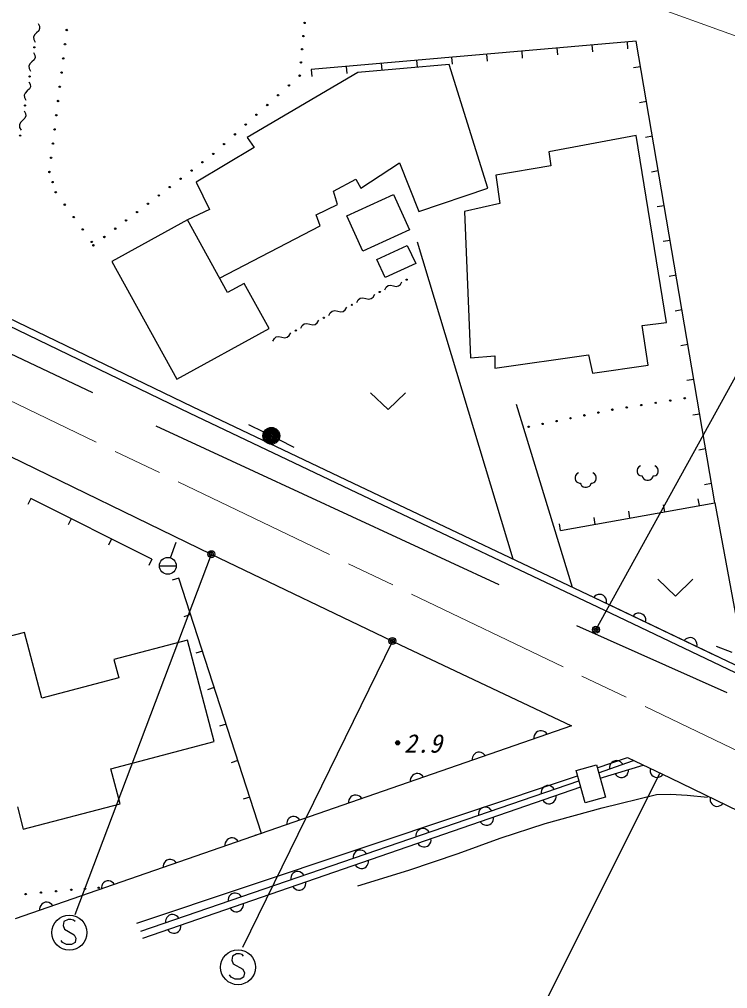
# Model space of a CAD drawing. Units: millimetres, scale not verified. Extents: x 40000 to 680000, y 20000 to 380000.
# Drawn here: x 176642 to 227226, y 238874 to 308106 of the extents above; entities that cross this region are included whole.
import ezdxf
from ezdxf.enums import TextEntityAlignment as Align

# ---------------------------------------------------------------- set-up
doc = ezdxf.new("R2010")
doc.units = ezdxf.units.MM
doc.header["$LTSCALE"] = 1000
doc.linetypes.add('CHAIN', pattern=[18.5, 12, -1.5, 3.5, -1.5])
for name, color, linetype, lineweight in [('M-BGD', 7, 'Continuous', 25), ('M-BGD-EXST', 7, 'Continuous', 25), ('M-BMK', 2, 'CHAIN', 13), ('M-STR-HTXT', 7, 'Continuous', 13), ('M-STR-STRC', 7, 'Continuous', 25)]:
    doc.layers.add(name, color=color, linetype=linetype, lineweight=lineweight)
doc.styles.add('ＭＳ ゴシック', font='')
doc.styles.get('ＭＳ ゴシック').set_extended_font_data('MS Gothic')

msp = doc.modelspace()

# ---------------------------------------------------------------- linework, layer by layer
at = {"layer": 'M-BGD'}
for p, q in [((177976, 307804), (178073, 307619)), ((178088, 307446), (178020, 307287)), ((178073, 307619), (178088, 307446)), ((177719, 306995), (177651, 306835)), ((177651, 306835), (177666, 306663)), ((177870, 307141), (177719, 306995)), ((178020, 307287), (177870, 307141)), ((177666, 306663), (177764, 306477)), ((220692, 306560), (197475, 304529)), ((215027, 306064), (215071, 305566)), ((217534, 306284), (217578, 305786)), ((220042, 306503), (220086, 306005)), ((226312, 273572), (220692, 306560)), ((177644, 305731), (177742, 305545)), ((177757, 305372), (177689, 305213)), ((177742, 305545), (177757, 305372)), ((207505, 305406), (207548, 304908)), ((210012, 305626), (210056, 305128)), ((212520, 305845), (212563, 305347)), ((177387, 304921), (177319, 304762)), ((177319, 304762), (177334, 304589)), ((177538, 305067), (177387, 304921)), ((177689, 305213), (177538, 305067)), ((199982, 304748), (200026, 304250)), ((207342, 304893), (200812, 304313)), ((202490, 304967), (202533, 304469)), ((204997, 305187), (205041, 304689)), ((210099, 296041), (207342, 304893)), ((221005, 304722), (220512, 304638)), ((177334, 304589), (177432, 304403)), ((200812, 304313), (192904, 299669)), ((197475, 304529), (197518, 304031)), ((177313, 303657), (177411, 303471)), ((177426, 303299), (177358, 303139)), ((177411, 303471), (177426, 303299)), ((177056, 302847), (176988, 302688)), ((176988, 302688), (177003, 302516)), ((177207, 302993), (177056, 302847)), ((177358, 303139), (177207, 302993)), ((177003, 302516), (177101, 302330)), ((221428, 302241), (220935, 302157)), ((176982, 301583), (177084, 301389)), ((177100, 301208), (177029, 301041)), ((177084, 301389), (177100, 301208)), ((176713, 300735), (176642, 300568)), ((176642, 300568), (176657, 300387)), ((176871, 300888), (176713, 300735)), ((177029, 301041), (176871, 300888)), ((176657, 300387), (176760, 300193)), ((220689, 299814), (214449, 298653)), ((222865, 286464), (220689, 299814)), ((192904, 299669), (193412, 298944)), ((221851, 299759), (221358, 299675)), ((193412, 298944), (189276, 296477)), ((214449, 298653), (214594, 297638)), ((201030, 296041), (203787, 297855)), ((203787, 297855), (205165, 294373)), ((214594, 297638), (210676, 296985)), ((222273, 297278), (221780, 297194)), ((189276, 296477), (190219, 294518)), ((199071, 295824), (200667, 296694)), ((200667, 296694), (201030, 296041)), ((210676, 296985), (210967, 294953)), ((199361, 294881), (199071, 295824)), ((205165, 294373), (210099, 296041)), ((200018, 294078), (203355, 295602)), ((203355, 295602), (204512, 293067)), ((210967, 294953), (208427, 294373)), ((190219, 294518), (188645, 293792)), ((197837, 294155), (199361, 294881)), ((208427, 294373), (208863, 283925)), ((222696, 294797), (222203, 294713)), ((188645, 293792), (183251, 290822)), ((191509, 288591), (188645, 293792)), ((198128, 293357), (197837, 294155)), ((201175, 291543), (200018, 294078)), ((190944, 289616), (198128, 293357)), ((204512, 293067), (201175, 291543)), ((205043, 292212), (211875, 269565)), ((223119, 292316), (222626, 292232)), ((202170, 290944), (204347, 291959)), ((204347, 291959), (204948, 290673)), ((183251, 290822), (187890, 282396)), ((202771, 289657), (202170, 290944)), ((204948, 290673), (202771, 289657)), ((223542, 289834), (223049, 289750)), ((192701, 289247), (191509, 288591)), ((194477, 286022), (192701, 289247)), ((202741, 288799), (202841, 288983)), ((202841, 288983), (202976, 289092)), ((202976, 289092), (203146, 289124)), ((203146, 289124), (203352, 289079)), ((203352, 289079), (203557, 289035)), ((203557, 289035), (203727, 289067)), ((203727, 289067), (203862, 289176)), ((203862, 289176), (203962, 289360)), ((172896, 288227), (189033, 280423)), ((200742, 287880), (200847, 288073)), ((200847, 288073), (200989, 288187)), ((200989, 288187), (201167, 288220)), ((201167, 288220), (201382, 288174)), ((201382, 288174), (201597, 288127)), ((201597, 288127), (201775, 288161)), ((201775, 288161), (201917, 288274)), ((201917, 288274), (202021, 288468)), ((172677, 287778), (188816, 279972)), ((199776, 287242), (199918, 287355)), ((199918, 287355), (200023, 287549)), ((223964, 287353), (223471, 287269)), ((197919, 286436), (198024, 286629)), ((198743, 286960), (198848, 287154)), ((198848, 287154), (198990, 287267)), ((198990, 287267), (199168, 287301)), ((199168, 287301), (199383, 287255)), ((199383, 287255), (199598, 287208)), ((199598, 287208), (199776, 287242)), ((187890, 282396), (194477, 286022)), ((196745, 286041), (196849, 286235)), ((196849, 286235), (196991, 286348)), ((196991, 286348), (197169, 286382)), ((197169, 286382), (197384, 286335)), ((197384, 286335), (197599, 286289)), ((197599, 286289), (197778, 286323)), ((197778, 286323), (197919, 286436)), ((221124, 286247), (222865, 286464)), ((221559, 283417), (221124, 286247)), ((194746, 285122), (194851, 285316)), ((194851, 285316), (194992, 285429)), ((194992, 285429), (195170, 285463)), ((195170, 285463), (195385, 285416)), ((195385, 285416), (195601, 285370)), ((195601, 285370), (195779, 285403)), ((195779, 285403), (195920, 285517)), ((195920, 285517), (196025, 285710)), ((173984, 285184), (181874, 281466)), ((224387, 284872), (223894, 284788)), ((208863, 283925), (210604, 284070)), ((210604, 283200), (217279, 284143)), ((210604, 284070), (210604, 283200)), ((217279, 284143), (217569, 282837)), ((161793, 283773), (190342, 269912)), ((217569, 282837), (221559, 283417)), ((224810, 282390), (224317, 282306)), ((201727, 281438), (202977, 280238)), ((202977, 280238), (204227, 281438)), ((189033, 280423), (200930, 274765)), ((216144, 267536), (212137, 280591)), ((188816, 279972), (200715, 274313)), ((225233, 279909), (224740, 279825)), ((186395, 279072), (210881, 267735)), ((194100, 278622), (193019, 279144)), ((195177, 278093), (196250, 277556)), ((225655, 277428), (225163, 277344)), ((216462, 275645), (216372, 275525)), ((216582, 275705), (216462, 275645)), ((217722, 275645), (217602, 275705)), ((217812, 275525), (217722, 275645)), ((220798, 276033), (220768, 275913)), ((220768, 275913), (220768, 275793)), ((220768, 275793), (220798, 275673)), ((220888, 276153), (220798, 276033)), ((220798, 275673), (220858, 275583)), ((220858, 275583), (220948, 275523)), ((221008, 276213), (220888, 276153)), ((222148, 276153), (222028, 276213)), ((222088, 275523), (222178, 275583)), ((222238, 276033), (222148, 276153)), ((222178, 275583), (222238, 275673)), ((222268, 275913), (222238, 276033)), ((222238, 275673), (222268, 275793)), ((222268, 275793), (222268, 275913)), ((216372, 275525), (216342, 275405)), ((216342, 275405), (216342, 275285)), ((216342, 275285), (216372, 275165)), ((216372, 275165), (216432, 275075)), ((216432, 275075), (216522, 275015)), ((216522, 275015), (216642, 274985)), ((216642, 274985), (216702, 274985)), ((216702, 274985), (216732, 274895)), ((216732, 274895), (216792, 274805)), ((217422, 274835), (217452, 274895)), ((217452, 274895), (217482, 274985)), ((217482, 274985), (217542, 274985)), ((217542, 274985), (217662, 275015)), ((217662, 275015), (217752, 275075)), ((217752, 275075), (217812, 275165)), ((217842, 275405), (217812, 275525)), ((217812, 275165), (217842, 275285)), ((217842, 275285), (217842, 275405)), ((220948, 275523), (221068, 275493)), ((221068, 275493), (221128, 275493)), ((221128, 275493), (221158, 275403)), ((221158, 275403), (221218, 275313)), ((221218, 275313), (221338, 275223)), ((221338, 275223), (221458, 275193)), ((221458, 275193), (221578, 275193)), ((221578, 275193), (221668, 275223)), ((221668, 275223), (221788, 275283)), ((221788, 275283), (221848, 275343)), ((221848, 275343), (221878, 275403)), ((221878, 275403), (221908, 275493)), ((221908, 275493), (221968, 275493)), ((221968, 275493), (222088, 275523)), ((226078, 274947), (225585, 274863)), ((200715, 274313), (218877, 265684)), ((200930, 274765), (219092, 266135)), ((216792, 274805), (216912, 274715)), ((216912, 274715), (217032, 274685)), ((217032, 274685), (217152, 274685)), ((217152, 274685), (217242, 274715)), ((217242, 274715), (217362, 274775)), ((217362, 274775), (217422, 274835)), ((177461, 273893), (177236, 273447)), ((186109, 269540), (177461, 273893)), ((215298, 271590), (226312, 273572)), ((225207, 273373), (225119, 273865)), ((226312, 273572), (228112, 263821)), ((220253, 272482), (220164, 272974)), ((222730, 272927), (222642, 273420)), ((180343, 272442), (180119, 271996)), ((217776, 272036), (217687, 272528)), ((215298, 271590), (215210, 272082)), ((183226, 270991), (183001, 270544)), ((187444, 269640), (187850, 270769)), ((186109, 269540), (185884, 269093)), ((190342, 269912), (203829, 263439)), ((186640, 269076), (187840, 269076)), ((188027, 268194), (187551, 268040)), ((193935, 249953), (188027, 268194)), ((222243, 268118), (223493, 266918)), ((223493, 266918), (224743, 268118)), ((217135, 267066), (226405, 262645)), ((217749, 266906), (217662, 266815)), ((217847, 266971), (217749, 266906)), ((217980, 267018), (217847, 266971)), ((218096, 267030), (217980, 267018)), ((218221, 267014), (218096, 267030)), ((218366, 266946), (218221, 267014)), ((218457, 266858), (218366, 266946)), ((218522, 266761), (218457, 266858)), ((218569, 266628), (218522, 266761)), ((218580, 266512), (218569, 266628)), ((218565, 266386), (218580, 266512)), ((219092, 266135), (229279, 261274)), ((188871, 265588), (188395, 265434)), ((218877, 265684), (229078, 260816)), ((220557, 265569), (220469, 265478)), ((220654, 265634), (220557, 265569)), ((220788, 265681), (220654, 265634)), ((220904, 265692), (220788, 265681)), ((221029, 265676), (220904, 265692)), ((221174, 265608), (221029, 265676)), ((221265, 265520), (221174, 265608)), ((221329, 265423), (221265, 265520)), ((221376, 265289), (221329, 265423)), ((221372, 265048), (221387, 265173)), ((221387, 265173), (221376, 265289)), ((216437, 264808), (227175, 260020)), ((177001, 264317), (171004, 262739)), ((178235, 259624), (177001, 264317)), ((224214, 263824), (224126, 263733)), ((224311, 263889), (224214, 263824)), ((224444, 263936), (224311, 263889)), ((224560, 263947), (224444, 263936)), ((224686, 263931), (224560, 263947)), ((224830, 263863), (224686, 263931)), ((224921, 263775), (224830, 263863)), ((188653, 263771), (183396, 262387)), ((190560, 256525), (188653, 263771)), ((203829, 263439), (216072, 257635)), ((224986, 263678), (224921, 263775)), ((225033, 263544), (224986, 263678)), ((225028, 263303), (225044, 263428)), ((225044, 263428), (225033, 263544)), ((227544, 262880), (226424, 263311)), ((189715, 262982), (189239, 262828)), ((183396, 262387), (183742, 261073)), ((183742, 261073), (178235, 259624)), ((190559, 260376), (190083, 260222)), ((216072, 257635), (176350, 243850)), ((191403, 257770), (190927, 257616)), ((213416, 256946), (213392, 256832)), ((213477, 257073), (213416, 256946)), ((213552, 257163), (213477, 257073)), ((213652, 257240), (213552, 257163)), ((213803, 257292), (213652, 257240)), ((213930, 257294), (213803, 257292)), ((214044, 257270), (213930, 257294)), ((214171, 257208), (214044, 257270)), ((214261, 257133), (214171, 257208)), ((214338, 257033), (214261, 257133)), ((183171, 254580), (190560, 256525)), ((213392, 256832), (213393, 256705)), ((209064, 255542), (209002, 255414)), ((209138, 255631), (209064, 255542)), ((209239, 255708), (209138, 255631)), ((209390, 255761), (209239, 255708)), ((209516, 255762), (209390, 255761)), ((209630, 255738), (209516, 255762)), ((209758, 255677), (209630, 255738)), ((209847, 255602), (209758, 255677)), ((209924, 255502), (209847, 255602)), ((192247, 255165), (191772, 255010)), ((209002, 255414), (208978, 255300)), ((208978, 255300), (208980, 255174)), ((216405, 254445), (217857, 254851)), ((217857, 254851), (218503, 252541)), ((217916, 254640), (220069, 255379)), ((218013, 254291), (220506, 255171)), ((218123, 253898), (221200, 254840)), ((218809, 254805), (218786, 254691)), ((218870, 254933), (218809, 254805)), ((218945, 255023), (218870, 254933)), ((219044, 255100), (218945, 255023)), ((219195, 255154), (219044, 255100)), ((219322, 255156), (219195, 255154)), ((219436, 255133), (219322, 255156)), ((219564, 255072), (219436, 255133)), ((219654, 254997), (219564, 255072)), ((219731, 254897), (219654, 254997)), ((220069, 255379), (223116, 253928)), ((220069, 255379), (223116, 253928)), ((183828, 252084), (183171, 254580)), ((204725, 254099), (204650, 254010)), ((204825, 254176), (204725, 254099)), ((204976, 254229), (204825, 254176)), ((205103, 254230), (204976, 254229)), ((205217, 254207), (205103, 254230)), ((205344, 254145), (205217, 254207)), ((205433, 254070), (205344, 254145)), ((217052, 252135), (216405, 254445)), ((218786, 254691), (218788, 254565)), ((219184, 254223), (219257, 254120)), ((219257, 254120), (219344, 254042)), ((219964, 254065), (220042, 254151)), ((220042, 254151), (220109, 254276)), ((220109, 254276), (220137, 254389)), ((220137, 254389), (220140, 254516)), ((221707, 254599), (221691, 254474)), ((221691, 254474), (221702, 254357)), ((221702, 254357), (221750, 254224)), ((221750, 254224), (221814, 254127)), ((221814, 254127), (221905, 254039)), ((222522, 254078), (222610, 254169)), ((185026, 243553), (216510, 254072)), ((185316, 242972), (216609, 253717)), ((204588, 253883), (204564, 253768)), ((204564, 253768), (204566, 253642)), ((204650, 254010), (204588, 253883)), ((205511, 253970), (205433, 254070)), ((219344, 254042), (219468, 253976)), ((219468, 253976), (219582, 253948)), ((219582, 253948), (219708, 253944)), ((219708, 253944), (219861, 253991)), ((219861, 253991), (219964, 254065)), ((221905, 254039), (222050, 253971)), ((222050, 253971), (222175, 253955)), ((222175, 253955), (222291, 253966)), ((222291, 253966), (222425, 254014)), ((222425, 254014), (222522, 254078)), ((223116, 253928), (229766, 250706)), ((223116, 253928), (229766, 250706)), ((185468, 242478), (216733, 253275)), ((200689, 252699), (200562, 252697)), ((200803, 252675), (200689, 252699)), ((213924, 253027), (213900, 252913)), ((213900, 252913), (213901, 252787)), ((213987, 253154), (213924, 253027)), ((214062, 253244), (213987, 253154)), ((214162, 253320), (214062, 253244)), ((214314, 253372), (214162, 253320)), ((214440, 253374), (214314, 253372)), ((214554, 253349), (214440, 253374)), ((214681, 253287), (214554, 253349)), ((214770, 253212), (214681, 253287)), ((214847, 253112), (214770, 253212)), ((176921, 250266), (183828, 252084)), ((193091, 252559), (192616, 252405)), ((200175, 252351), (200151, 252237)), ((200151, 252237), (200152, 252110)), ((200236, 252478), (200175, 252351)), ((200311, 252568), (200236, 252478)), ((200411, 252645), (200311, 252568)), ((200562, 252697), (200411, 252645)), ((200930, 252613), (200803, 252675)), ((201020, 252538), (200930, 252613)), ((201097, 252438), (201020, 252538)), ((214027, 252341), (214104, 252240)), ((214104, 252240), (214194, 252165)), ((214194, 252165), (214321, 252104)), ((214321, 252104), (214435, 252080)), ((214435, 252080), (214561, 252081)), ((214561, 252081), (214713, 252133)), ((214713, 252133), (214813, 252210)), ((214813, 252210), (214888, 252299)), ((214888, 252299), (214950, 252427)), ((214950, 252427), (214974, 252541)), ((214974, 252541), (214972, 252667)), ((218503, 252541), (217052, 252135)), ((225991, 252535), (225975, 252410)), ((225975, 252410), (225985, 252293)), ((225985, 252293), (226032, 252160)), ((226032, 252160), (226096, 252062)), ((226096, 252062), (226186, 251974)), ((226705, 251945), (226803, 252008)), ((226803, 252008), (226891, 252099)), ((176505, 251848), (176921, 250266)), ((209454, 251492), (209430, 251378)), ((209430, 251378), (209431, 251252)), ((209516, 251620), (209454, 251492)), ((209591, 251709), (209516, 251620)), ((209692, 251786), (209591, 251709)), ((209843, 251837), (209692, 251786)), ((209970, 251839), (209843, 251837)), ((210084, 251814), (209970, 251839)), ((210211, 251752), (210084, 251814)), ((210300, 251677), (210211, 251752)), ((210377, 251577), (210300, 251677)), ((226186, 251974), (226330, 251904)), ((226330, 251904), (226456, 251888)), ((226456, 251888), (226572, 251898)), ((226572, 251898), (226705, 251945)), ((195761, 250819), (195737, 250705)), ((195737, 250705), (195739, 250579)), ((195823, 250947), (195761, 250819)), ((195897, 251036), (195823, 250947)), ((195998, 251113), (195897, 251036)), ((196149, 251166), (195998, 251113)), ((196275, 251167), (196149, 251166)), ((196389, 251143), (196275, 251167)), ((196517, 251082), (196389, 251143)), ((196606, 251007), (196517, 251082)), ((196683, 250906), (196606, 251007)), ((209561, 250798), (209638, 250698)), ((209638, 250698), (209727, 250623)), ((209727, 250623), (209854, 250561)), ((210246, 250591), (210347, 250668)), ((210347, 250668), (210422, 250757)), ((210422, 250757), (210483, 250884)), ((210483, 250884), (210507, 250998)), ((210507, 250998), (210506, 251125)), ((193935, 249953), (193460, 249799)), ((204984, 249958), (204959, 249843)), ((205046, 250085), (204984, 249958)), ((205121, 250174), (205046, 250085)), ((205221, 250251), (205121, 250174)), ((205373, 250303), (205221, 250251)), ((205499, 250304), (205373, 250303)), ((205613, 250279), (205499, 250304)), ((205740, 250217), (205613, 250279)), ((205829, 250142), (205740, 250217)), ((205906, 250042), (205829, 250142)), ((209854, 250561), (209968, 250537)), ((209968, 250537), (210095, 250538)), ((210095, 250538), (210246, 250591)), ((191347, 249288), (191323, 249173)), ((191409, 249415), (191347, 249288)), ((191484, 249504), (191409, 249415)), ((191584, 249581), (191484, 249504)), ((191735, 249634), (191584, 249581)), ((191862, 249635), (191735, 249634)), ((191976, 249612), (191862, 249635)), ((192103, 249550), (191976, 249612)), ((192193, 249475), (192103, 249550)), ((192270, 249375), (192193, 249475)), ((204959, 249843), (204960, 249717)), ((205094, 249256), (205171, 249155)), ((205955, 249214), (206017, 249342)), ((206017, 249342), (206041, 249456)), ((206041, 249456), (206040, 249582)), ((191323, 249173), (191325, 249047)), ((200575, 248550), (200513, 248423)), ((200650, 248639), (200575, 248550)), ((200751, 248716), (200650, 248639)), ((200902, 248768), (200751, 248716)), ((201029, 248769), (200902, 248768)), ((201143, 248745), (201029, 248769)), ((201270, 248682), (201143, 248745)), ((201359, 248607), (201270, 248682)), ((201436, 248507), (201359, 248607)), ((205171, 249155), (205261, 249080)), ((205261, 249080), (205388, 249019)), ((205388, 249019), (205502, 248995)), ((205502, 248995), (205629, 248996)), ((205629, 248996), (205780, 249048)), ((205780, 249048), (205880, 249125)), ((205880, 249125), (205955, 249214)), ((186995, 247883), (186934, 247756)), ((187070, 247973), (186995, 247883)), ((187170, 248050), (187070, 247973)), ((187322, 248102), (187170, 248050)), ((187448, 248104), (187322, 248102)), ((187562, 248080), (187448, 248104)), ((187689, 248018), (187562, 248080)), ((187779, 247943), (187689, 248018)), ((187856, 247843), (187779, 247943)), ((200513, 248423), (200489, 248309)), ((200489, 248309), (200490, 248182)), ((201551, 247799), (201575, 247913)), ((201575, 247913), (201573, 248040)), ((186934, 247756), (186910, 247642)), ((186910, 247642), (186911, 247515)), ((196280, 247181), (196180, 247104)), ((196432, 247233), (196280, 247181)), ((196558, 247234), (196432, 247233)), ((196672, 247210), (196558, 247234)), ((196799, 247148), (196672, 247210)), ((200628, 247713), (200705, 247613)), ((200705, 247613), (200794, 247538)), ((200794, 247538), (200922, 247476)), ((200922, 247476), (201036, 247452)), ((201036, 247452), (201162, 247453)), ((201162, 247453), (201313, 247506)), ((201313, 247506), (201414, 247583)), ((201414, 247583), (201489, 247672)), ((201489, 247672), (201551, 247799)), ((182757, 246518), (182657, 246441)), ((182908, 246571), (182757, 246518)), ((183034, 246572), (182908, 246571)), ((183149, 246548), (183034, 246572)), ((183276, 246487), (183149, 246548)), ((183365, 246412), (183276, 246487)), ((196043, 246888), (196018, 246774)), ((196018, 246774), (196019, 246647)), ((196105, 247015), (196043, 246888)), ((196180, 247104), (196105, 247015)), ((196888, 247072), (196799, 247148)), ((196965, 246972), (196888, 247072)), ((197108, 246371), (197107, 246497)), ((182520, 246224), (182496, 246110)), ((182496, 246110), (182498, 245984)), ((182582, 246351), (182520, 246224)), ((182657, 246441), (182582, 246351)), ((183442, 246311), (183365, 246412)), ((196162, 246171), (196239, 246070)), ((196239, 246070), (196328, 245995)), ((196328, 245995), (196455, 245934)), ((196455, 245934), (196569, 245910)), ((196569, 245910), (196696, 245911)), ((196696, 245911), (196847, 245963)), ((196847, 245963), (196947, 246040)), ((196947, 246040), (197022, 246129)), ((197022, 246129), (197084, 246257)), ((197084, 246257), (197108, 246371)), ((191572, 245353), (191548, 245239)), ((191548, 245239), (191549, 245112)), ((191634, 245480), (191572, 245353)), ((191709, 245569), (191634, 245480)), ((191810, 245646), (191709, 245569)), ((191961, 245698), (191810, 245646)), ((192088, 245699), (191961, 245698)), ((192202, 245675), (192088, 245699)), ((192329, 245613), (192202, 245675)), ((192418, 245538), (192329, 245613)), ((192495, 245437), (192418, 245538)), ((178106, 244693), (178082, 244578)), ((178082, 244578), (178084, 244452)), ((178168, 244820), (178106, 244693)), ((178243, 244909), (178168, 244820)), ((178343, 244986), (178243, 244909)), ((178494, 245039), (178343, 244986)), ((178621, 245040), (178494, 245039)), ((178735, 245017), (178621, 245040)), ((178862, 244955), (178735, 245017)), ((178952, 244880), (178862, 244955)), ((179029, 244780), (178952, 244880)), ((191695, 244628), (191772, 244528)), ((191772, 244528), (191862, 244453)), ((191862, 244453), (191989, 244391)), ((191989, 244391), (192103, 244367)), ((192229, 244368), (192381, 244421)), ((192381, 244421), (192481, 244498)), ((192481, 244498), (192556, 244587)), ((192556, 244587), (192618, 244714)), ((192618, 244714), (192642, 244828)), ((192642, 244828), (192641, 244955)), ((187102, 243818), (187077, 243704)), ((187077, 243704), (187078, 243577)), ((187164, 243945), (187102, 243818)), ((187239, 244034), (187164, 243945)), ((187339, 244111), (187239, 244034)), ((187491, 244163), (187339, 244111)), ((187617, 244164), (187491, 244163)), ((187731, 244140), (187617, 244164)), ((187858, 244078), (187731, 244140)), ((187947, 244003), (187858, 244078)), ((188024, 243902), (187947, 244003)), ((192103, 244367), (192229, 244368)), ((187229, 243086), (187306, 242985)), ((188015, 242955), (188090, 243044)), ((188090, 243044), (188151, 243172)), ((188151, 243172), (188175, 243286)), ((188175, 243286), (188174, 243412)), ((187306, 242985), (187395, 242910)), ((187395, 242910), (187522, 242849)), ((187522, 242849), (187637, 242825)), ((187637, 242825), (187763, 242826)), ((187763, 242826), (187914, 242878)), ((187914, 242878), (188015, 242955))]:
    msp.add_line(p, q, dxfattribs=at)
msp.add_lwpolyline([(200821, 246211), (204453, 247329), (207975, 248520), (210986, 249616), (214205, 250678), (218255, 251781), (222146, 252733), (223137, 252770), (224337, 252703), (225780, 252538)], dxfattribs=at)
for centre, radius in [((180021, 307347), 50), ((197014, 307857), 50), ((196926, 306914), 50), ((177704, 306104), 42), ((179897, 306332), 50), ((196837, 305971), 50), ((179773, 305318), 50), ((196748, 305028), 50), ((177373, 304030), 42), ((179650, 304304), 50), ((196660, 304084), 50), ((179526, 303290), 50), ((195889, 303386), 50), ((195118, 302688), 50), ((177041, 301956), 42), ((179402, 302276), 50), ((194347, 301989), 50), ((179279, 301262), 50), ((193576, 301291), 50), ((192805, 300593), 50), ((176697, 299802), 44), ((179155, 300248), 50), ((192034, 299895), 50), ((179031, 299234), 50), ((191264, 299196), 50), ((190493, 298498), 50), ((178908, 298220), 50), ((189714, 297904), 50), ((178784, 297206), 50), ((188936, 297311), 50), ((179011, 296480), 50), ((188158, 296717), 50), ((179237, 295755), 50), ((187379, 296123), 50), ((185823, 294936), 50), ((186601, 295530), 50), ((179880, 294870), 50), ((185045, 294343), 50), ((180523, 293985), 50), ((184266, 293749), 50), ((181165, 293100), 50), ((183488, 293155), 50), ((181808, 292216), 50), ((182710, 292562), 50), ((181931, 291968), 50), ((204306, 289518), 42), ((202381, 288633), 44), ((200382, 287714), 44), ((198384, 286795), 44), ((196385, 285876), 44), ((224159, 281041), 50), ((220026, 280391), 50), ((221059, 280553), 50), ((222092, 280716), 50), ((223125, 280878), 50), ((217000, 279822), 50), ((217996, 280025), 50), ((218993, 280228), 50), ((213014, 279009), 50), ((214011, 279212), 50), ((215007, 279416), 50), ((216004, 279619), 50), ((194640, 278361), 600), ((194640, 278361), 528), ((194640, 278361), 456), ((194640, 278361), 384), ((194640, 278361), 312), ((194640, 278361), 240), ((194640, 278361), 168), ((194640, 278361), 96), ((194640, 278361), 24), ((187240, 269076), 600), ((203656, 256429), 150), ((203656, 256429), 90), ((203656, 256429), 30), ((178177, 245730), 50), ((179265, 245832), 50), ((180354, 245933), 50), ((181333, 246006), 50), ((182313, 246078), 50), ((177089, 245628), 50)]:
    msp.add_circle(centre, radius, dxfattribs=at)
at = {"layer": 'M-BGD-EXST'}
for p, q in [((180614, 244162), (190354, 269906)), ((203281, 263703), (192586, 241804)), ((180115, 243820), (179815, 243670)), ((180315, 243820), (180115, 243820)), ((180515, 243770), (180315, 243820)), ((180615, 243670), (180515, 243770)), ((179815, 243670), (179765, 243370)), ((179765, 243370), (179865, 243120)), ((179865, 243120), (180565, 242720)), ((179715, 242170), (179615, 242320)), ((180565, 242720), (180665, 242470)), ((180665, 242470), (180615, 242170)), ((180015, 242020), (179715, 242170)), ((180365, 242020), (180015, 242020)), ((180615, 242170), (180365, 242020)), ((191859, 241203), (191809, 240903)), ((192159, 241353), (191859, 241203)), ((192359, 241353), (192159, 241353)), ((192559, 241303), (192359, 241353)), ((192659, 241203), (192559, 241303)), ((191809, 240903), (191909, 240653)), ((191909, 240653), (192609, 240253)), ((192609, 240253), (192709, 240003)), ((191759, 239703), (191659, 239853)), ((192059, 239553), (191759, 239703)), ((192409, 239553), (192059, 239553)), ((192659, 239703), (192409, 239553)), ((192709, 240003), (192659, 239703))]:
    msp.add_line(p, q, dxfattribs=at)
for centre, radius in [((190354, 269906), 250), ((190354, 269906), 150), ((190354, 269906), 50), ((203281, 263703), 250), ((203281, 263703), 150), ((203281, 263703), 50), ((180215, 242870), 1250), ((192259, 240403), 1250)]:
    msp.add_circle(centre, radius, dxfattribs=at)
at = {"layer": 'M-BMK'}
msp.add_line((171321, 283107), (233016, 253402), dxfattribs=at)
at = {"layer": 'M-STR-HTXT'}
msp.add_line((136875, 339747), (267256, 292688), dxfattribs=at)
at = {"layer": 'M-STR-STRC'}
for p, q in [((217825, 264513), (230594, 287672)), ((222361, 254208), (213008, 235563))]:
    msp.add_line(p, q, dxfattribs=at)
for radius in [250, 150, 50]:
    msp.add_circle((217825, 264513), radius, dxfattribs=at)

# ---------------------------------------------------------------- texts
at = {"layer": 'M-BGD', "style": 'ＭＳ ゴシック', "oblique": 15}
msp.add_text('2.9', height=1320, dxfattribs=at).set_placement((204112, 255331), align=Align.BOTTOM_LEFT)

doc.saveas('drawing.dxf')
